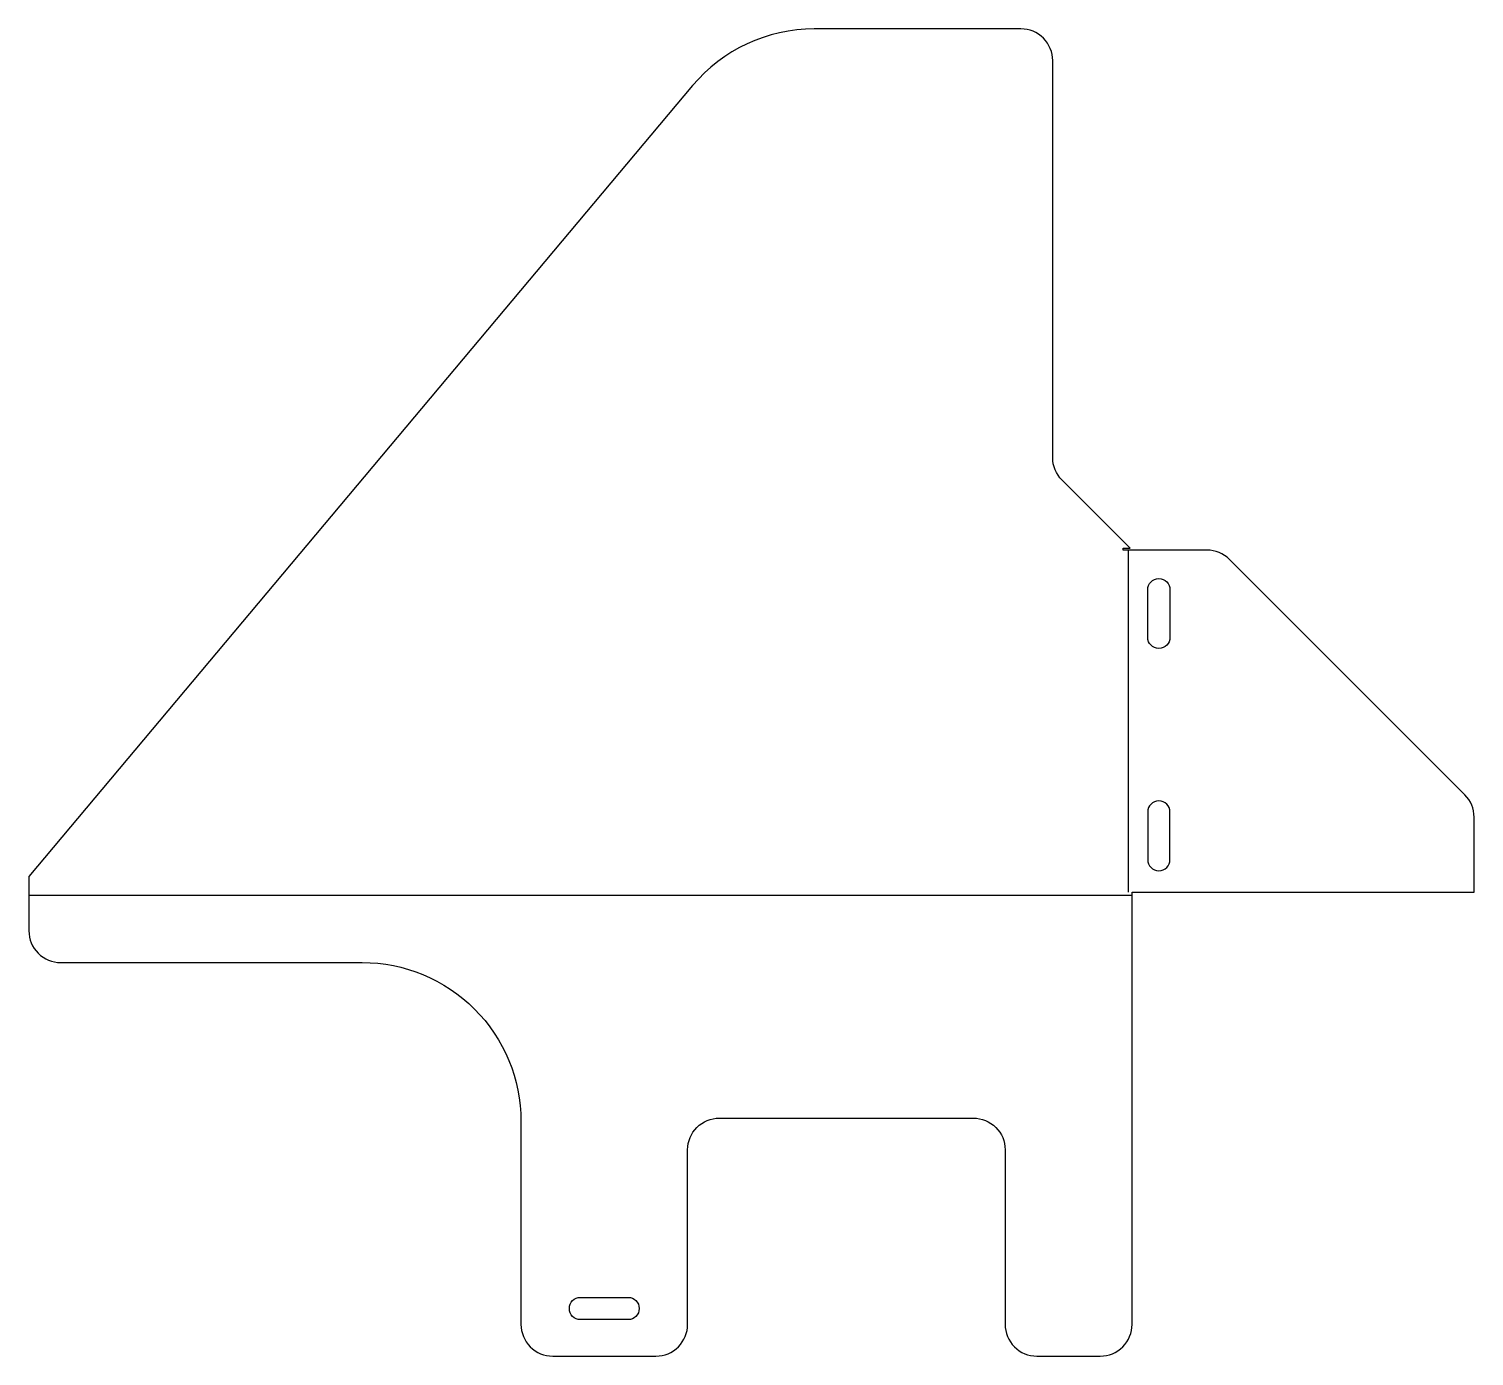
# Model space of a CAD drawing. Extents: x -174 to 281, y -145 to 273.
import ezdxf

# ---------------------------------------------------------------- set-up
doc = ezdxf.new("R2010")
doc.units = 0

msp = doc.modelspace()

# ---------------------------------------------------------------- linework, layer by layer
at = {"layer": '1'}
for points in [[(281.49, 24.66, 0.198912), (278.56, 31.73), (204.42, 105.87, 0.198912), (197.34, 108.8), (170.95, 108.8), (170.95, 109.4), (173.15, 109.4), (151.68, 130.87, -0.198912), (148.75, 137.94), (148.75, 263, 0.414214), (138.75, 273), (73.6, 273, 0.221695), (35.3, 255.14), (-173.75, 6), (-173.75, -11.14, 0.414214), (-163.75, -21.14), (-68.75, -21.14, -0.414214), (-18.75, -71.14), (-18.75, -135.14, 0.414214), (-8.75, -145.14), (23.75, -145.14, 0.414214), (33.75, -135.14), (33.75, -80.14, -0.414214), (43.75, -70.14), (123.75, -70.14, -0.414214), (133.75, -80.14), (133.75, -135.14, 0.414214), (143.75, -145.14), (163.75, -145.14, 0.414214), (173.75, -135.14), (173.75, 1), (281.49, 1)], [(185.69, 96.3), (185.69, 81.3, -1), (178.69, 81.3), (178.69, 96.3, -1)], [(185.69, 26.3, 1), (178.69, 26.3), (178.69, 11.3, 1), (185.69, 11.3)], [(15, -126.64, -1), (15, -133.64), (0, -133.64, -1), (0, -126.64)]]:
    msp.add_lwpolyline(points, format="xyb", close=True, dxfattribs=at)
at = {"layer": '2'}
for p, q in [((172.62, 1), (172.62, 108.8)), ((173.75, -0.07), (-173.75, -0.07))]:
    msp.add_line(p, q, dxfattribs=at)

doc.saveas('drawing.dxf')
